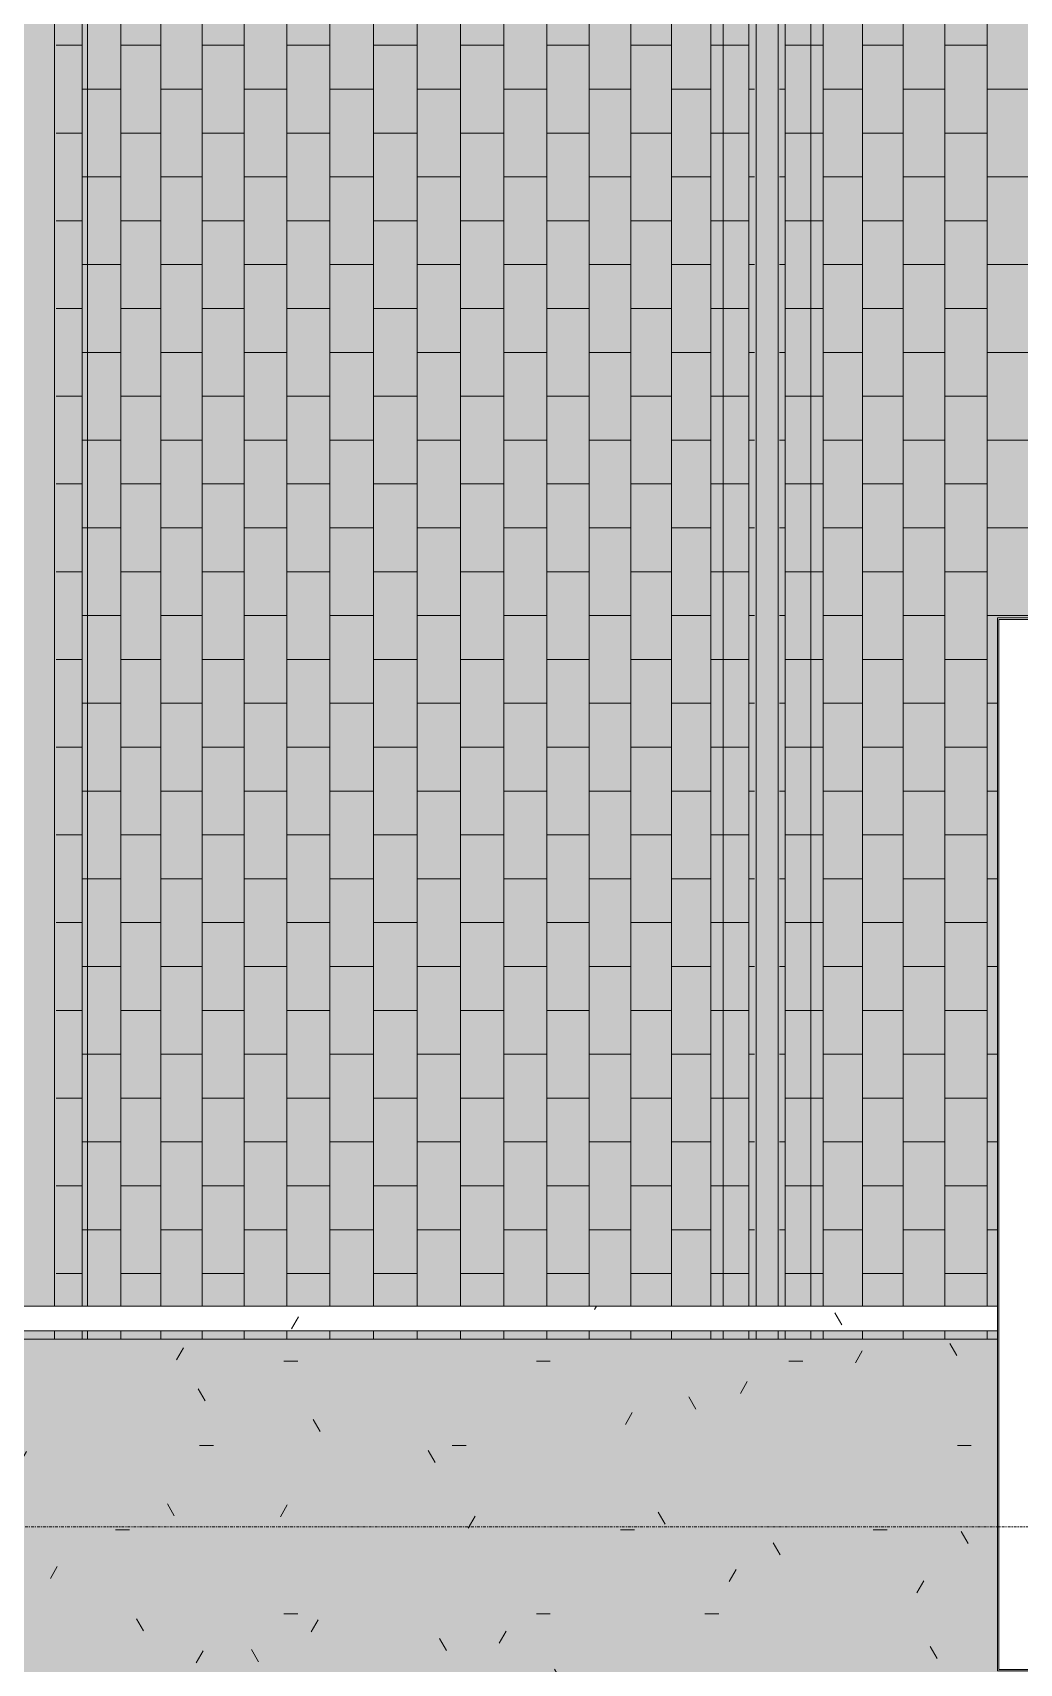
# Model space of a CAD drawing. Header units: inches. Extents: x -956 to 966, y -1111 to 895.
# Drawn here: x -744.8 to -654.8, y 510.1 to 658.8 of the extents above; entities that cross this region are included whole.
import ezdxf

# ---------------------------------------------------------------- set-up
doc = ezdxf.new("R2010")
doc.units = ezdxf.units.IN
doc.header["$MEASUREMENT"] = 0
doc.linetypes.add('Grid Line 1_4_', pattern=[0.4375, 0.25, -0.0625, 0.0625, -0.0625])
for name, color, linetype, lineweight in [('A-CLNG', 13, 'Continuous', 13), ('A-CLNG-PATT', 13, 'Continuous', 13), ('E-LITE-EQPM', 33, 'Continuous', 9), ('I-WALL', 2, 'Continuous', 13), ('S-GRID', 1, 'Continuous', 9)]:
    doc.layers.add(name, color=color, linetype=linetype, lineweight=lineweight)
pattern_1 = [(0, (0, 0), (30.72, 7.68), [1.267, -21.773, 1.267, -21.773, -122.88]), (0, (0, 0), (30.72, 7.68), [-46.08, 1.267, -44.813, 1.267, -21.773, -53.76]), (0, (0, 0), (30.72, 7.68), [-115.2, 1.267, -14.093, 1.267, -37.133]), (120, (11.52, 3.84), (-22.011075, 22.7643), [1.267, -21.773, 1.267, -21.773, -122.88]), (120, (11.52, 3.84), (-22.011075, 22.7643), [-46.08, 1.267, -44.813, 1.267, -21.773, -53.76]), (120, (11.52, 3.84), (-22.011075, 22.7643), [-115.2, 1.267, -14.093, 1.267, -37.133]), (240, (15.36, 19.2), (-8.708925, -30.4443), [1.267, -21.773, 1.267, -21.773, -122.88]), (240, (15.36, 19.2), (-8.708925, -30.4443), [-46.08, 1.267, -44.813, 1.267, -21.773, -53.76]), (240, (15.36, 19.2), (-8.708925, -30.4443), [-115.2, 1.267, -14.093, 1.267, -37.133])]

# ---------------------------------------------------------------- blocks, each defined once
blk = doc.blocks.new('FP_1_5-7TH FLOOR TELECOM OVERHEAD ROUTING PLAN')
at = {"layer": 'A-CLNG-PATT', "color": 50}
for p, q in [((-676.18, 789.34), (-676.18, 542.63)), ((-672.7, 789.34), (-672.7, 542.63)), ((-669.1, 789.34), (-669.1, 542.63)), ((-665.39, 789.34), (-665.39, 542.63)), ((-661.61, 789.34), (-661.61, 542.63)), ((-657.74, 789.34), (-657.74, 542.63)), ((-673.82, 657.61), (-676.18, 657.61)), ((-672.7, 657.61), (-673.82, 657.61)), ((-665.39, 657.61), (-669.1, 657.61)), ((-657.74, 657.61), (-661.61, 657.61)), ((-676.18, 653.61), (-676.67, 653.61)), ((-669.1, 653.61), (-672.7, 653.61)), ((-661.61, 653.61), (-665.39, 653.61)), ((-653.83, 653.61), (-657.74, 653.61)), ((-673.82, 649.61), (-676.18, 649.61)), ((-672.7, 649.61), (-673.82, 649.61)), ((-665.39, 649.61), (-669.1, 649.61)), ((-657.74, 649.61), (-661.61, 649.61)), ((-676.18, 645.61), (-676.67, 645.61)), ((-669.1, 645.61), (-672.7, 645.61)), ((-661.61, 645.61), (-665.39, 645.61)), ((-653.83, 645.61), (-657.74, 645.61)), ((-673.82, 641.61), (-676.18, 641.61)), ((-672.7, 641.61), (-673.82, 641.61)), ((-665.39, 641.61), (-669.1, 641.61)), ((-657.74, 641.61), (-661.61, 641.61)), ((-676.18, 637.61), (-676.67, 637.61)), ((-669.1, 637.61), (-672.7, 637.61)), ((-661.61, 637.61), (-665.39, 637.61)), ((-653.83, 637.61), (-657.74, 637.61)), ((-673.82, 633.61), (-676.18, 633.61)), ((-672.7, 633.61), (-673.82, 633.61)), ((-665.39, 633.61), (-669.1, 633.61)), ((-657.74, 633.61), (-661.61, 633.61)), ((-676.18, 629.61), (-676.67, 629.61)), ((-669.1, 629.61), (-672.7, 629.61)), ((-661.61, 629.61), (-665.39, 629.61)), ((-653.83, 629.61), (-657.74, 629.61)), ((-673.82, 625.61), (-676.18, 625.61)), ((-672.7, 625.61), (-673.82, 625.61)), ((-665.39, 625.61), (-669.1, 625.61)), ((-657.74, 625.61), (-661.61, 625.61)), ((-676.18, 621.61), (-676.67, 621.61)), ((-669.1, 621.61), (-672.7, 621.61)), ((-661.61, 621.61), (-665.39, 621.61)), ((-653.83, 621.61), (-657.74, 621.61)), ((-673.82, 617.61), (-676.18, 617.61)), ((-672.7, 617.61), (-673.82, 617.61)), ((-665.39, 617.61), (-669.1, 617.61)), ((-657.74, 617.61), (-661.61, 617.61)), ((-676.18, 613.61), (-676.67, 613.61)), ((-669.1, 613.61), (-672.7, 613.61)), ((-661.61, 613.61), (-665.39, 613.61)), ((-653.83, 613.61), (-657.74, 613.61)), ((-673.82, 609.61), (-676.18, 609.61)), ((-672.7, 609.61), (-673.82, 609.61)), ((-665.39, 609.61), (-669.1, 609.61)), ((-657.74, 609.61), (-661.61, 609.61)), ((-676.18, 605.61), (-676.67, 605.61)), ((-669.1, 605.61), (-672.7, 605.61)), ((-661.61, 605.61), (-665.39, 605.61)), ((-653.83, 605.61), (-657.74, 605.61)), ((-673.82, 601.61), (-676.18, 601.61)), ((-672.7, 601.61), (-673.82, 601.61)), ((-665.39, 601.61), (-669.1, 601.61)), ((-657.74, 601.61), (-661.61, 601.61)), ((-676.18, 597.61), (-676.67, 597.61)), ((-669.1, 597.61), (-672.7, 597.61)), ((-661.61, 597.61), (-665.39, 597.61)), ((-656.8, 597.61), (-657.74, 597.61)), ((-673.82, 593.61), (-676.18, 593.61)), ((-672.7, 593.61), (-673.82, 593.61)), ((-665.39, 593.61), (-669.1, 593.61)), ((-657.74, 593.61), (-661.61, 593.61)), ((-676.18, 589.61), (-676.67, 589.61)), ((-669.1, 589.61), (-672.7, 589.61)), ((-661.61, 589.61), (-665.39, 589.61)), ((-656.8, 589.61), (-657.74, 589.61)), ((-673.82, 585.61), (-676.18, 585.61)), ((-672.7, 585.61), (-673.82, 585.61)), ((-665.39, 585.61), (-669.1, 585.61)), ((-657.74, 585.61), (-661.61, 585.61)), ((-676.18, 581.61), (-676.67, 581.61)), ((-669.1, 581.61), (-672.7, 581.61)), ((-661.61, 581.61), (-665.39, 581.61)), ((-656.8, 581.61), (-657.74, 581.61)), ((-673.82, 577.61), (-676.18, 577.61)), ((-672.7, 577.61), (-673.82, 577.61)), ((-665.39, 577.61), (-669.1, 577.61)), ((-657.74, 577.61), (-661.61, 577.61)), ((-676.18, 573.61), (-676.67, 573.61)), ((-669.1, 573.61), (-672.7, 573.61)), ((-661.61, 573.61), (-665.39, 573.61)), ((-656.8, 573.61), (-657.74, 573.61)), ((-673.82, 569.61), (-676.18, 569.61)), ((-672.7, 569.61), (-673.82, 569.61)), ((-665.39, 569.61), (-669.1, 569.61)), ((-657.74, 569.61), (-661.61, 569.61)), ((-676.18, 565.61), (-676.67, 565.61)), ((-669.1, 565.61), (-672.7, 565.61)), ((-661.61, 565.61), (-665.39, 565.61)), ((-656.8, 565.61), (-657.74, 565.61)), ((-673.82, 561.61), (-676.18, 561.61)), ((-672.7, 561.61), (-673.82, 561.61)), ((-665.39, 561.61), (-669.1, 561.61)), ((-657.74, 561.61), (-661.61, 561.61)), ((-676.18, 557.61), (-676.67, 557.61)), ((-669.1, 557.61), (-672.7, 557.61)), ((-661.61, 557.61), (-665.39, 557.61)), ((-656.8, 557.61), (-657.74, 557.61)), ((-673.82, 553.61), (-676.18, 553.61)), ((-672.7, 553.61), (-673.82, 553.61)), ((-665.39, 553.61), (-669.1, 553.61)), ((-657.74, 553.61), (-661.61, 553.61)), ((-676.18, 549.61), (-676.67, 549.61)), ((-669.1, 549.61), (-672.7, 549.61)), ((-661.61, 549.61), (-665.39, 549.61)), ((-656.8, 549.61), (-657.74, 549.61)), ((-673.82, 545.61), (-676.18, 545.61)), ((-672.7, 545.61), (-673.82, 545.61)), ((-665.39, 545.61), (-669.1, 545.61)), ((-657.74, 545.61), (-661.61, 545.61)), ((-676.18, 540.38), (-676.18, 539.63)), ((-672.7, 540.38), (-672.7, 539.63)), ((-669.1, 540.38), (-669.1, 539.63)), ((-665.39, 540.38), (-665.39, 539.63)), ((-661.61, 540.38), (-661.61, 539.63)), ((-657.74, 540.38), (-657.74, 539.63))]:
    blk.add_line(p, q, dxfattribs=at)
blk = doc.blocks.new('FP_1_6-7TH FLOOR TELECOM OVERHEAD ROUTING PLAN')
at = {"layer": 'A-CLNG-PATT', "color": 50}
for p, q in [((-740.31, 789.34), (-740.31, 542.63)), ((-736.76, 789.34), (-736.76, 542.63)), ((-733.11, 789.34), (-733.11, 542.63)), ((-729.35, 789.34), (-729.35, 542.63)), ((-725.52, 789.34), (-725.52, 542.63)), ((-721.63, 789.34), (-721.63, 542.63)), ((-717.69, 789.34), (-717.69, 542.63)), ((-713.73, 789.34), (-713.73, 542.63)), ((-709.75, 789.34), (-709.75, 542.63)), ((-705.77, 789.34), (-705.77, 542.63)), ((-701.82, 789.34), (-701.82, 542.63)), ((-697.9, 789.34), (-697.9, 542.63)), ((-694.04, 789.34), (-694.04, 542.63)), ((-690.25, 789.34), (-690.25, 542.63)), ((-686.55, 789.34), (-686.55, 542.63)), ((-682.95, 789.34), (-682.95, 542.63)), ((-679.47, 789.34), (-679.47, 542.63)), ((-740.31, 657.61), (-742.67, 657.61)), ((-733.11, 657.61), (-736.76, 657.61)), ((-725.52, 657.61), (-729.35, 657.61)), ((-717.69, 657.61), (-721.63, 657.61)), ((-709.75, 657.61), (-713.73, 657.61)), ((-701.82, 657.61), (-705.77, 657.61)), ((-694.04, 657.61), (-697.9, 657.61)), ((-686.55, 657.61), (-690.25, 657.61)), ((-681.82, 657.61), (-682.95, 657.61)), ((-679.47, 657.61), (-681.82, 657.61)), ((-739.84, 653.61), (-740.31, 653.61)), ((-736.76, 653.61), (-739.82, 653.61)), ((-729.35, 653.61), (-733.11, 653.61)), ((-721.63, 653.61), (-725.52, 653.61)), ((-713.73, 653.61), (-717.69, 653.61)), ((-705.77, 653.61), (-709.75, 653.61)), ((-697.9, 653.61), (-701.82, 653.61)), ((-690.25, 653.61), (-694.04, 653.61)), ((-682.95, 653.61), (-686.55, 653.61)), ((-678.97, 653.61), (-679.47, 653.61)), ((-740.31, 649.61), (-742.67, 649.61)), ((-733.11, 649.61), (-736.76, 649.61)), ((-725.52, 649.61), (-729.35, 649.61)), ((-717.69, 649.61), (-721.63, 649.61)), ((-709.75, 649.61), (-713.73, 649.61)), ((-701.82, 649.61), (-705.77, 649.61)), ((-694.04, 649.61), (-697.9, 649.61)), ((-686.55, 649.61), (-690.25, 649.61)), ((-681.82, 649.61), (-682.95, 649.61)), ((-679.47, 649.61), (-681.82, 649.61)), ((-739.84, 645.61), (-740.31, 645.61)), ((-736.76, 645.61), (-739.82, 645.61)), ((-729.35, 645.61), (-733.11, 645.61)), ((-721.63, 645.61), (-725.52, 645.61)), ((-713.73, 645.61), (-717.69, 645.61)), ((-705.77, 645.61), (-709.75, 645.61)), ((-697.9, 645.61), (-701.82, 645.61)), ((-690.25, 645.61), (-694.04, 645.61)), ((-682.95, 645.61), (-686.55, 645.61)), ((-678.97, 645.61), (-679.47, 645.61)), ((-740.31, 641.61), (-742.67, 641.61)), ((-733.11, 641.61), (-736.76, 641.61)), ((-725.52, 641.61), (-729.35, 641.61)), ((-717.69, 641.61), (-721.63, 641.61)), ((-709.75, 641.61), (-713.73, 641.61)), ((-701.82, 641.61), (-705.77, 641.61)), ((-694.04, 641.61), (-697.9, 641.61)), ((-686.55, 641.61), (-690.25, 641.61)), ((-681.82, 641.61), (-682.95, 641.61)), ((-679.47, 641.61), (-681.82, 641.61)), ((-739.84, 637.61), (-740.31, 637.61)), ((-736.76, 637.61), (-739.82, 637.61)), ((-729.35, 637.61), (-733.11, 637.61)), ((-721.63, 637.61), (-725.52, 637.61)), ((-713.73, 637.61), (-717.69, 637.61)), ((-705.77, 637.61), (-709.75, 637.61)), ((-697.9, 637.61), (-701.82, 637.61)), ((-690.25, 637.61), (-694.04, 637.61)), ((-682.95, 637.61), (-686.55, 637.61)), ((-678.97, 637.61), (-679.47, 637.61)), ((-740.31, 633.61), (-742.67, 633.61)), ((-733.11, 633.61), (-736.76, 633.61)), ((-725.52, 633.61), (-729.35, 633.61)), ((-717.69, 633.61), (-721.63, 633.61)), ((-709.75, 633.61), (-713.73, 633.61)), ((-701.82, 633.61), (-705.77, 633.61)), ((-694.04, 633.61), (-697.9, 633.61)), ((-686.55, 633.61), (-690.25, 633.61)), ((-681.82, 633.61), (-682.95, 633.61)), ((-679.47, 633.61), (-681.82, 633.61)), ((-739.84, 629.61), (-740.31, 629.61)), ((-736.76, 629.61), (-739.82, 629.61)), ((-729.35, 629.61), (-733.11, 629.61)), ((-721.63, 629.61), (-725.52, 629.61)), ((-713.73, 629.61), (-717.69, 629.61)), ((-705.77, 629.61), (-709.75, 629.61)), ((-697.9, 629.61), (-701.82, 629.61)), ((-690.25, 629.61), (-694.04, 629.61)), ((-682.95, 629.61), (-686.55, 629.61)), ((-678.97, 629.61), (-679.47, 629.61)), ((-740.31, 625.61), (-742.67, 625.61)), ((-733.11, 625.61), (-736.76, 625.61)), ((-725.52, 625.61), (-729.35, 625.61)), ((-717.69, 625.61), (-721.63, 625.61)), ((-709.75, 625.61), (-713.73, 625.61)), ((-701.82, 625.61), (-705.77, 625.61)), ((-694.04, 625.61), (-697.9, 625.61)), ((-686.55, 625.61), (-690.25, 625.61)), ((-681.82, 625.61), (-682.95, 625.61)), ((-679.47, 625.61), (-681.82, 625.61)), ((-739.84, 621.61), (-740.31, 621.61)), ((-736.76, 621.61), (-739.8, 621.61)), ((-729.35, 621.61), (-733.11, 621.61)), ((-721.63, 621.61), (-725.52, 621.61)), ((-713.73, 621.61), (-717.69, 621.61)), ((-705.77, 621.61), (-709.75, 621.61)), ((-697.9, 621.61), (-701.82, 621.61)), ((-690.25, 621.61), (-694.04, 621.61)), ((-682.95, 621.61), (-686.55, 621.61)), ((-678.97, 621.61), (-679.47, 621.61)), ((-740.31, 617.61), (-742.67, 617.61)), ((-733.11, 617.61), (-736.76, 617.61)), ((-725.52, 617.61), (-729.35, 617.61)), ((-717.69, 617.61), (-721.63, 617.61)), ((-709.75, 617.61), (-713.73, 617.61)), ((-701.82, 617.61), (-705.77, 617.61)), ((-694.04, 617.61), (-697.9, 617.61)), ((-686.55, 617.61), (-690.25, 617.61)), ((-681.82, 617.61), (-682.95, 617.61)), ((-679.47, 617.61), (-681.82, 617.61)), ((-739.84, 613.61), (-740.31, 613.61)), ((-736.76, 613.61), (-739.82, 613.61)), ((-729.35, 613.61), (-733.11, 613.61)), ((-721.63, 613.61), (-725.52, 613.61)), ((-713.73, 613.61), (-717.69, 613.61)), ((-705.77, 613.61), (-709.75, 613.61)), ((-697.9, 613.61), (-701.82, 613.61)), ((-690.25, 613.61), (-694.04, 613.61)), ((-682.95, 613.61), (-686.55, 613.61)), ((-678.97, 613.61), (-679.47, 613.61)), ((-740.31, 609.61), (-742.67, 609.61)), ((-733.11, 609.61), (-736.76, 609.61)), ((-725.52, 609.61), (-729.35, 609.61)), ((-717.69, 609.61), (-721.63, 609.61)), ((-709.75, 609.61), (-713.73, 609.61)), ((-701.82, 609.61), (-705.77, 609.61)), ((-694.04, 609.61), (-697.9, 609.61)), ((-686.55, 609.61), (-690.25, 609.61)), ((-681.82, 609.61), (-682.95, 609.61)), ((-679.47, 609.61), (-681.82, 609.61)), ((-739.84, 605.61), (-740.31, 605.61)), ((-736.76, 605.61), (-739.82, 605.61)), ((-729.35, 605.61), (-733.11, 605.61)), ((-721.63, 605.61), (-725.52, 605.61)), ((-713.73, 605.61), (-717.69, 605.61)), ((-705.77, 605.61), (-709.75, 605.61)), ((-697.9, 605.61), (-701.82, 605.61)), ((-690.25, 605.61), (-694.04, 605.61)), ((-682.95, 605.61), (-686.55, 605.61)), ((-678.97, 605.61), (-679.47, 605.61)), ((-740.31, 601.61), (-742.67, 601.61)), ((-733.11, 601.61), (-736.76, 601.61)), ((-725.52, 601.61), (-729.35, 601.61)), ((-717.69, 601.61), (-721.63, 601.61)), ((-709.75, 601.61), (-713.73, 601.61)), ((-701.82, 601.61), (-705.77, 601.61)), ((-694.04, 601.61), (-697.9, 601.61)), ((-686.55, 601.61), (-690.25, 601.61)), ((-681.82, 601.61), (-682.95, 601.61)), ((-679.47, 601.61), (-681.82, 601.61)), ((-739.84, 597.61), (-740.31, 597.61)), ((-736.76, 597.61), (-739.82, 597.61)), ((-729.35, 597.61), (-733.11, 597.61)), ((-721.63, 597.61), (-725.52, 597.61)), ((-713.73, 597.61), (-717.69, 597.61)), ((-705.77, 597.61), (-709.75, 597.61)), ((-697.9, 597.61), (-701.82, 597.61)), ((-690.25, 597.61), (-694.04, 597.61)), ((-682.95, 597.61), (-686.55, 597.61)), ((-678.97, 597.61), (-679.47, 597.61)), ((-740.31, 593.61), (-742.67, 593.61)), ((-733.11, 593.61), (-736.76, 593.61)), ((-725.52, 593.61), (-729.35, 593.61)), ((-717.69, 593.61), (-721.63, 593.61)), ((-709.75, 593.61), (-713.73, 593.61)), ((-701.82, 593.61), (-705.77, 593.61)), ((-694.04, 593.61), (-697.9, 593.61)), ((-686.55, 593.61), (-690.25, 593.61)), ((-681.82, 593.61), (-682.95, 593.61)), ((-679.47, 593.61), (-681.82, 593.61)), ((-739.84, 589.61), (-740.31, 589.61)), ((-736.76, 589.61), (-739.82, 589.61)), ((-729.35, 589.61), (-733.11, 589.61)), ((-721.63, 589.61), (-725.52, 589.61)), ((-713.73, 589.61), (-717.69, 589.61)), ((-705.77, 589.61), (-709.75, 589.61)), ((-697.9, 589.61), (-701.82, 589.61)), ((-690.25, 589.61), (-694.04, 589.61)), ((-682.95, 589.61), (-686.55, 589.61)), ((-678.97, 589.61), (-679.47, 589.61)), ((-740.31, 585.61), (-742.67, 585.61)), ((-733.11, 585.61), (-736.76, 585.61)), ((-725.52, 585.61), (-729.35, 585.61)), ((-717.69, 585.61), (-721.63, 585.61)), ((-709.75, 585.61), (-713.73, 585.61)), ((-701.82, 585.61), (-705.77, 585.61)), ((-694.04, 585.61), (-697.9, 585.61)), ((-686.55, 585.61), (-690.25, 585.61)), ((-681.82, 585.61), (-682.95, 585.61)), ((-679.47, 585.61), (-681.82, 585.61)), ((-739.84, 581.61), (-740.31, 581.61)), ((-736.76, 581.61), (-739.82, 581.61)), ((-729.35, 581.61), (-733.11, 581.61)), ((-721.63, 581.61), (-725.52, 581.61)), ((-713.73, 581.61), (-717.69, 581.61)), ((-705.77, 581.61), (-709.75, 581.61)), ((-697.9, 581.61), (-701.82, 581.61)), ((-690.25, 581.61), (-694.04, 581.61)), ((-682.95, 581.61), (-686.55, 581.61)), ((-678.97, 581.61), (-679.47, 581.61)), ((-740.31, 577.61), (-742.67, 577.61)), ((-733.11, 577.61), (-736.76, 577.61)), ((-725.52, 577.61), (-729.35, 577.61)), ((-717.69, 577.61), (-721.63, 577.61)), ((-709.75, 577.61), (-713.73, 577.61)), ((-701.82, 577.61), (-705.77, 577.61)), ((-694.04, 577.61), (-697.9, 577.61)), ((-686.55, 577.61), (-690.25, 577.61)), ((-681.82, 577.61), (-682.95, 577.61)), ((-679.47, 577.61), (-681.82, 577.61)), ((-739.84, 573.61), (-740.31, 573.61)), ((-736.76, 573.61), (-739.82, 573.61)), ((-729.35, 573.61), (-733.11, 573.61)), ((-721.63, 573.61), (-725.52, 573.61)), ((-713.73, 573.61), (-717.69, 573.61)), ((-705.77, 573.61), (-709.75, 573.61)), ((-697.9, 573.61), (-701.82, 573.61)), ((-690.25, 573.61), (-694.04, 573.61)), ((-682.95, 573.61), (-686.55, 573.61)), ((-678.97, 573.61), (-679.47, 573.61)), ((-740.31, 569.61), (-742.67, 569.61)), ((-733.11, 569.61), (-736.76, 569.61)), ((-725.52, 569.61), (-729.35, 569.61)), ((-717.69, 569.61), (-721.63, 569.61)), ((-709.75, 569.61), (-713.73, 569.61)), ((-701.82, 569.61), (-705.77, 569.61)), ((-694.04, 569.61), (-697.9, 569.61)), ((-686.55, 569.61), (-690.25, 569.61)), ((-681.82, 569.61), (-682.95, 569.61)), ((-679.47, 569.61), (-681.82, 569.61)), ((-739.84, 565.61), (-740.31, 565.61)), ((-736.76, 565.61), (-739.82, 565.61)), ((-729.35, 565.61), (-733.11, 565.61)), ((-721.63, 565.61), (-725.52, 565.61)), ((-713.73, 565.61), (-717.69, 565.61)), ((-705.77, 565.61), (-709.75, 565.61)), ((-697.9, 565.61), (-701.82, 565.61)), ((-690.25, 565.61), (-694.04, 565.61)), ((-682.95, 565.61), (-686.55, 565.61)), ((-678.97, 565.61), (-679.47, 565.61)), ((-740.31, 561.61), (-742.67, 561.61)), ((-733.11, 561.61), (-736.76, 561.61)), ((-725.52, 561.61), (-729.35, 561.61)), ((-717.69, 561.61), (-721.63, 561.61)), ((-709.75, 561.61), (-713.73, 561.61)), ((-701.82, 561.61), (-705.77, 561.61)), ((-694.04, 561.61), (-697.9, 561.61)), ((-686.55, 561.61), (-690.25, 561.61)), ((-681.82, 561.61), (-682.95, 561.61)), ((-679.47, 561.61), (-681.82, 561.61)), ((-739.84, 557.61), (-740.31, 557.61)), ((-736.76, 557.61), (-739.82, 557.61)), ((-729.35, 557.61), (-733.11, 557.61)), ((-721.63, 557.61), (-725.52, 557.61)), ((-713.73, 557.61), (-717.69, 557.61)), ((-705.77, 557.61), (-709.75, 557.61)), ((-697.9, 557.61), (-701.82, 557.61)), ((-690.25, 557.61), (-694.04, 557.61)), ((-682.95, 557.61), (-686.55, 557.61)), ((-678.97, 557.61), (-679.47, 557.61)), ((-740.31, 553.61), (-742.67, 553.61)), ((-733.11, 553.61), (-736.76, 553.61)), ((-725.52, 553.61), (-729.35, 553.61)), ((-717.69, 553.61), (-721.63, 553.61)), ((-709.75, 553.61), (-713.73, 553.61)), ((-701.82, 553.61), (-705.77, 553.61)), ((-694.04, 553.61), (-697.9, 553.61)), ((-686.55, 553.61), (-690.25, 553.61)), ((-681.82, 553.61), (-682.95, 553.61)), ((-679.47, 553.61), (-681.82, 553.61)), ((-739.84, 549.61), (-740.31, 549.61)), ((-736.76, 549.61), (-739.82, 549.61)), ((-729.35, 549.61), (-733.11, 549.61)), ((-721.63, 549.61), (-725.52, 549.61)), ((-713.73, 549.61), (-717.69, 549.61)), ((-705.77, 549.61), (-709.75, 549.61)), ((-697.9, 549.61), (-701.82, 549.61)), ((-690.25, 549.61), (-694.04, 549.61)), ((-682.95, 549.61), (-686.55, 549.61)), ((-678.97, 549.61), (-679.47, 549.61)), ((-740.31, 545.61), (-742.67, 545.61)), ((-733.11, 545.61), (-736.76, 545.61)), ((-725.52, 545.61), (-729.35, 545.61)), ((-717.69, 545.61), (-721.63, 545.61)), ((-709.75, 545.61), (-713.73, 545.61)), ((-701.82, 545.61), (-705.77, 545.61)), ((-694.04, 545.61), (-697.9, 545.61)), ((-686.55, 545.61), (-690.25, 545.61)), ((-681.82, 545.61), (-682.95, 545.61)), ((-679.47, 545.61), (-681.82, 545.61)), ((-740.31, 540.38), (-740.31, 539.63)), ((-736.76, 540.38), (-736.76, 539.63)), ((-733.11, 540.38), (-733.11, 539.63)), ((-729.35, 540.38), (-729.35, 539.63)), ((-725.52, 540.38), (-725.52, 539.63)), ((-721.63, 540.38), (-721.63, 539.63)), ((-717.69, 540.38), (-717.69, 539.63)), ((-713.73, 540.38), (-713.73, 539.63)), ((-709.75, 540.38), (-709.75, 539.63)), ((-705.77, 540.38), (-705.77, 539.63)), ((-701.82, 540.38), (-701.82, 539.63)), ((-697.9, 540.38), (-697.9, 539.63)), ((-694.04, 540.38), (-694.04, 539.63)), ((-690.25, 540.38), (-690.25, 539.63)), ((-686.55, 540.38), (-686.55, 539.63)), ((-682.95, 540.38), (-682.95, 539.63)), ((-679.47, 540.38), (-679.47, 539.63))]:
    blk.add_line(p, q, dxfattribs=at)
blk = doc.blocks.new('7th Floor Vault - 7th Floor Vault-2429340-7TH FLOOR TELECOM OVERHEAD ROUTING PLAN')
at = {"layer": 'A-CLNG', "color": 10, "lineweight": 9}
for p, q in [((-742.82, 542.63), (-742.82, 789.34)), ((-739.82, 542.63), (-739.82, 789.34)), ((-739.82, 542.63), (-739.82, 789.34)), ((-681.82, 542.63), (-681.82, 789.34)), ((-681.82, 542.63), (-681.82, 789.34)), ((-678.82, 542.63), (-678.82, 789.34)), ((-676.82, 542.63), (-676.82, 789.34)), ((-673.82, 542.63), (-673.82, 789.34)), ((-673.82, 542.63), (-673.82, 789.34)), ((-742.82, 539.63), (-742.82, 540.38)), ((-739.82, 539.63), (-739.82, 540.38)), ((-739.82, 539.63), (-739.82, 540.38)), ((-681.82, 539.63), (-681.82, 540.38)), ((-681.82, 539.63), (-681.82, 540.38)), ((-678.82, 539.63), (-678.82, 540.38)), ((-676.82, 539.63), (-676.82, 540.38)), ((-673.82, 539.63), (-673.82, 540.38)), ((-673.82, 539.63), (-673.82, 540.38)), ((-747.82, 539.63), (-744.82, 539.63)), ((-739.82, 539.63), (-747.82, 539.63)), ((-744.82, 539.63), (-747.8, 539.63)), ((-744.82, 539.63), (-742.82, 539.63)), ((-742.82, 539.63), (-739.84, 539.63)), ((-739.87, 539.63), (-742.82, 539.63)), ((-742.82, 539.63), (-739.82, 539.63)), ((-681.8, 539.63), (-739.84, 539.63)), ((-739.82, 539.63), (-681.82, 539.63)), ((-681.82, 539.63), (-678.82, 539.63)), ((-673.82, 539.63), (-681.82, 539.63)), ((-681.82, 539.63), (-678.82, 539.63)), ((-678.82, 539.63), (-681.8, 539.63)), ((-678.82, 539.63), (-676.82, 539.63)), ((-676.82, 539.63), (-673.82, 539.63)), ((-673.84, 539.63), (-676.82, 539.63)), ((-676.82, 539.63), (-673.82, 539.63)), ((-656.8, 539.63), (-673.84, 539.63)), ((-673.82, 539.63), (-656.8, 539.63))]:
    blk.add_line(p, q, dxfattribs=at)
for name in ['FP_1_6-7TH FLOOR TELECOM OVERHEAD ROUTING PLAN', 'FP_1_5-7TH FLOOR TELECOM OVERHEAD ROUTING PLAN']:
    blk.add_blockref(name, (0, 0), dxfattribs=at)
blk = doc.blocks.new('Lighting - Pendant-Finelite-HP4-D - HP-4 D-8_-SO-3000K-120-FA-SC-3361575-7TH FLOOR TELECOM OVERHEAD ROUTING PLAN')
at = {"layer": 'E-LITE-EQPM', "color": 9}
for p, q in [((48, 2), (-48, 2)), ((-48, 2), (-48, -2)), ((47.875, 1.875), (-47.875, 1.875)), ((-47.875, 1.875), (-47.875, -1.875)), ((-47.875, 1.875), (47.875, 1.875)), ((-47.875, -1.875), (-47.875, 1.875)), ((47.875, -1.875), (47.875, 1.875)), ((47.875, 1.875), (47.875, -1.875)), ((48, -2), (48, 2)), ((-48, -2), (48, -2)), ((-47.875, -1.875), (47.875, -1.875)), ((47.875, -1.875), (-47.875, -1.875))]:
    blk.add_line(p, q, dxfattribs=at)

msp = doc.modelspace()

# ---------------------------------------------------------------- hatches: boundary and pattern name
at = {"layer": 'A-CLNG-PATT'}
h = msp.add_hatch(dxfattribs=at)
h.set_pattern_fill('FP1_12', color=253, style=0, pattern_type=2)
h.set_pattern_definition(pattern_1)
h.paths.add_polyline_path([(-294.34, -537.62), (-227.98, -537.62), (-227.98, -527.62), (-219.98, -527.62), (-219.98, -509.12), (-210.98, -509.12), (-210.98, -364.18), (-211.98, -364.18), (-211.98, -243.37), (-299.98, -243.37), (-299.98, -537.62)], flags=0)
h.paths.add_polyline_path([(-606.23, -537.62), (-602.07, -537.62), (-602.07, -532.87), (-606.23, -532.87), (-606.23, -535.37)], flags=0)
h.paths.add_polyline_path([(-561.64, -537.62), (-356.48, -537.62), (-356.48, -525.62), (-323.98, -525.62), (-323.98, -537.62), (-305.35, -537.62), (-305.35, -525.37), (-321.35, -525.37), (-321.35, -427.37), (-305.35, -427.37), (-305.35, -243.37), (-386.84, -243.37), (-386.84, -318.61), (-390.84, -318.61), (-390.84, -243.37), (-496.9, -243.37), (-496.9, -318.61), (-500.9, -318.61), (-500.9, -243.37), (-562.04, -243.37), (-562.04, -427.37), (-500.9, -427.37), (-500.9, -402.61), (-496.9, -402.61), (-496.9, -427.37), (-390.84, -427.37), (-390.84, -402.61), (-386.84, -402.61), (-386.84, -427.37), (-370.04, -427.37), (-370.04, -525.37), (-578.04, -525.37), (-578.04, -243.37), (-578.35, -243.37), (-578.35, -528.62), (-563.48, -528.62), (-563.48, -537.62)], flags=0)
h.paths.add_polyline_path([(-567.73, -537.62), (-567.73, -532.87), (-578.07, -532.87), (-578.07, -537.62), (-572.48, -537.62)], flags=0)
h.paths.add_polyline_path([(-352.23, -537.62), (-349.48, -537.62), (-349.48, -529.87), (-352.23, -529.87), (-352.23, -536.61)], flags=0)
h.paths.add_polyline_path([(-680.44, -535.37), (-610.48, -535.37), (-610.48, -528.62), (-583.23, -528.62), (-583.23, -526.62), (-662.91, -526.62), (-662.91, -498.61), (-665.8, -498.61), (-665.8, -402.61), (-661.8, -402.61), (-661.8, -428.62), (-583.23, -428.62), (-583.23, -422.62), (-598.91, -422.62), (-598.91, -386.62), (-662.91, -386.62), (-662.91, -318.61), (-665.8, -318.61), (-665.8, -243.37), (-666.35, -243.37), (-666.35, -246.62), (-730.35, -246.62), (-730.35, -243.37), (-762.35, -243.37), (-762.35, -246.62), (-771.86, -246.62), (-771.86, -288.62), (-694.91, -288.62), (-694.91, -386.62), (-790.91, -386.62), (-790.91, -288.62), (-775.86, -288.62), (-775.86, -246.62), (-842.35, -246.62), (-842.35, -243.37), (-853.35, -243.37), (-853.35, -535.37), (-710.14, -535.37)], flags=0)
h.paths.add_polyline_path([(-834.85, -526.62), (-850.85, -526.62), (-850.85, -428.62), (-706.85, -428.62), (-706.85, -526.62), (-828.94, -526.62)], flags=0)
h.paths.add_polyline_path([(-255.48, -481.68), (-256.53, -481.54), (-257.51, -481.14), (-258.35, -480.49), (-259, -479.65), (-259.4, -478.67), (-259.54, -477.62), (-259.4, -476.57), (-259, -475.59), (-258.35, -474.75), (-257.51, -474.1), (-256.53, -473.7), (-255.48, -473.56), (-254.43, -473.7), (-253.45, -474.1), (-252.6, -474.75), (-251.96, -475.59), (-251.55, -476.57), (-251.41, -477.62), (-251.55, -478.67), (-251.96, -479.65), (-252.6, -480.49), (-253.45, -481.14), (-254.43, -481.54)], flags=0)
h.paths.add_polyline_path([(-255.48, -421.68), (-256.53, -421.54), (-257.51, -421.14), (-258.35, -420.49), (-259, -419.65), (-259.4, -418.67), (-259.54, -417.62), (-259.4, -416.57), (-259, -415.59), (-258.35, -414.75), (-257.51, -414.1), (-256.53, -413.7), (-255.48, -413.56), (-254.43, -413.7), (-253.45, -414.1), (-252.6, -414.75), (-251.96, -415.59), (-251.55, -416.57), (-251.41, -417.62), (-251.55, -418.67), (-251.96, -419.65), (-252.6, -420.49), (-253.45, -421.14), (-254.43, -421.54)], flags=0)
h.paths.add_polyline_path([(-255.48, -361.68), (-256.53, -361.54), (-257.51, -361.14), (-258.35, -360.49), (-259, -359.65), (-259.4, -358.67), (-259.54, -357.62), (-259.4, -356.57), (-259, -355.59), (-258.35, -354.75), (-257.51, -354.1), (-256.53, -353.7), (-255.48, -353.56), (-254.43, -353.7), (-253.45, -354.1), (-252.6, -354.75), (-251.96, -355.59), (-251.55, -356.57), (-251.41, -357.62), (-251.55, -358.67), (-251.96, -359.65), (-252.6, -360.49), (-253.45, -361.14), (-254.43, -361.54)], flags=0)
h.paths.add_polyline_path([(-255.48, -301.68), (-256.53, -301.54), (-257.51, -301.14), (-258.35, -300.49), (-259, -299.65), (-259.4, -298.67), (-259.54, -297.62), (-259.4, -296.57), (-259, -295.59), (-258.35, -294.75), (-257.51, -294.1), (-256.53, -293.7), (-255.48, -293.56), (-254.43, -293.7), (-253.45, -294.1), (-252.6, -294.75), (-251.96, -295.59), (-251.55, -296.57), (-251.41, -297.62), (-251.55, -298.67), (-251.96, -299.65), (-252.6, -300.49), (-253.45, -301.14), (-254.43, -301.54)], flags=0)
h.paths.add_polyline_path([(-661.8, -288.62), (-598.91, -288.62), (-598.91, -252.62), (-583.23, -252.62), (-583.23, -243.37), (-661.8, -243.37), (-661.8, -282.19)], flags=0)
h.paths.add_polyline_path([(-258.35, -241.12), (-257.53, -241.12), (-258.35, -240.49), (-259, -239.65), (-259.4, -238.67), (-259.54, -237.62), (-259.4, -236.57), (-259, -235.59), (-258.35, -234.75), (-257.51, -234.1), (-256.53, -233.7), (-255.48, -233.56), (-254.43, -233.7), (-253.45, -234.1), (-252.6, -234.75), (-251.96, -235.59), (-251.55, -236.57), (-251.41, -237.62), (-251.55, -238.67), (-251.96, -239.65), (-252.6, -240.49), (-253.42, -241.12), (-211.98, -241.12), (-211.98, -209.62), (-299.98, -209.62), (-299.98, -241.12), (-259, -241.12)], flags=0)
h.paths.add_polyline_path([(-578.35, -241.12), (-578.04, -241.12), (-578.04, -231.37), (-562.04, -231.37), (-562.04, -241.12), (-500.9, -241.12), (-500.9, -222.61), (-496.9, -222.61), (-496.9, -241.12), (-390.84, -241.12), (-390.84, -222.61), (-386.84, -222.61), (-386.84, -241.12), (-305.35, -241.12), (-305.35, -209.62), (-363.1, -209.62), (-363.1, -212.62), (-337.6, -212.62), (-337.6, -238.12), (-363.1, -238.12), (-363.1, -213.62), (-559.1, -213.62), (-559.1, -209.62), (-578.35, -209.62), (-578.35, -235.91)], flags=0)
h.paths.add_polyline_path([(-621.04, -241.12), (-583.23, -241.12), (-583.23, -209.62), (-666.35, -209.62), (-666.35, -241.12), (-665.8, -241.12), (-665.8, -222.61), (-661.8, -222.61), (-661.8, -241.12), (-650.74, -241.12)], flags=0)
h.paths.add_polyline_path([(-842.35, -241.12), (-842.35, -209.62), (-853.35, -209.62), (-853.35, -241.12)], flags=0)
h.paths.add_polyline_path([(-762.35, -241.12), (-730.35, -241.12), (-730.35, -209.62), (-762.35, -209.62), (-762.35, -222.78)], flags=0)
h.paths.add_polyline_path([(-578.35, -207.37), (-559.1, -207.37), (-559.1, -197.62), (-578.35, -197.62), (-578.35, -202.98)], flags=0)
h.paths.add_polyline_path([(-363.1, -207.37), (-305.35, -207.37), (-305.35, -197.62), (-363.1, -197.62), (-363.1, -202.98)], flags=0)
h.paths.add_polyline_path([(-294.34, -207.37), (-211.98, -207.37), (-211.98, -186.24), (-210.98, -186.24), (-210.98, -48.37), (45.27, -48.37), (45.27, -53.62), (99.27, -53.62), (99.27, -48.37), (317.04, -48.37), (317.04, 11.88), (228.2, 11.88), (228.2, 5.39), (224.2, 5.39), (224.2, 11.88), (-11.8, 11.88), (-11.8, 5.39), (-15.8, 5.39), (-15.8, 11.88), (-363.1, 11.88), (-363.1, 37.38), (-340.48, 37.38), (-340.48, 40.38), (-412.8, 40.38), (-412.8, 8.88), (-336.96, 8.84), (-336.96, 6.63), (-412.8, 6.63), (-412.8, 5.39), (-416.8, 5.39), (-416.8, 6.63), (-532.8, 6.63), (-532.8, 5.39), (-536.8, 5.39), (-536.8, 6.63), (-652.8, 6.63), (-652.8, 5.39), (-656.8, 5.39), (-656.8, 6.63), (-772.86, 6.63), (-772.86, 5.39), (-776.86, 5.39), (-776.86, 6.63), (-853.35, 6.63), (-853.35, -192.24), (-838.91, -192.24), (-838.91, -190.24), (-318.91, -190.24), (-318.91, -192.24), (-299.98, -192.24), (-299.98, -207.37)], flags=0)
h.paths.add_polyline_path([(-583.23, -207.37), (-583.23, -197.62), (-666.35, -197.62), (-666.35, -207.37), (-591.34, -207.37)], flags=0)
h.paths.add_polyline_path([(-853.35, -207.37), (-842.35, -207.37), (-842.35, -197.62), (-853.35, -197.62), (-853.35, -202.98)], flags=0)
h.paths.add_polyline_path([(-739.84, -207.37), (-730.35, -207.37), (-730.35, -197.62), (-762.35, -197.62), (-762.35, -207.37)], flags=0)
h.paths.add_polyline_path([(-772.92, -162.61), (-776.8, -162.61), (-776.8, -66.61), (-772.8, -66.61), (-772.8, -162.61)], flags=0)
h.paths.add_polyline_path([(-532.92, -162.61), (-536.8, -162.61), (-536.8, -66.61), (-532.8, -66.61), (-532.8, -162.61)], flags=0)
h.paths.add_polyline_path([(-656.8, -162.61), (-656.8, -66.61), (-652.8, -66.61), (-652.8, -162.61), (-656.67, -162.61)], flags=0)
h.paths.add_polyline_path([(-416.8, -162.61), (-416.8, -66.61), (-412.8, -66.61), (-412.8, -162.61), (-416.67, -162.61)], flags=0)
h.paths.add_polyline_path([(-280.92, -162.61), (-284.8, -162.61), (-284.8, -66.61), (-280.8, -66.61), (-280.8, -162.61), (-280.92, -162.61)], flags=0)
h.paths.add_polyline_path([(-769.54, 8.88), (-656.8, 8.88), (-656.8, 40.38), (-772.86, 40.38), (-772.86, 8.88)], flags=0)
h.paths.add_polyline_path([(-621.04, 8.88), (-536.8, 8.88), (-536.8, 40.38), (-652.8, 40.38), (-652.8, 8.88), (-650.74, 8.88)], flags=0)
h.paths.add_polyline_path([(-776.86, 8.88), (-776.86, 40.38), (-853.35, 40.38), (-853.35, 8.88), (-799.24, 8.88)], flags=0)
h.paths.add_polyline_path([(-416.8, 8.88), (-416.8, 40.38), (-532.8, 40.38), (-532.8, 8.88), (-442.84, 8.88)], flags=0)
h.paths.add_polyline_path([(121.46, 14.13), (224.2, 14.13), (224.2, 35.13), (116.9, 35.13), (116.9, 14.13)], flags=0)
h.paths.add_polyline_path([(62.06, 14.13), (91.4, 14.13), (91.4, 35.13), (-11.8, 35.13), (-11.8, 14.13), (32.36, 14.13)], flags=0)
h.paths.add_polyline_path([(-95.08, 14.13), (-15.8, 14.13), (-15.8, 35.13), (-95.08, 35.13), (-95.08, 27.07), (-124.33, 27.07), (-124.33, 14.13), (-116.14, 14.13)], flags=0)
h.paths.add_polyline_path([(228.2, 14.13), (317.04, 14.13), (317.04, 35.13), (228.2, 35.13), (228.2, 34.65)], flags=0)
h.paths.add_polyline_path([(-335.1, 17.26), (-335.1, 41.51), (-335.6, 41.51), (-335.6, 17.26)], flags=0)
h.paths.add_polyline_path([(94.52, 34.26), (114.65, 34.26), (114.65, 35.13), (93.65, 35.13), (93.65, 34.26)], flags=0)
h.paths.add_polyline_path([(240.26, 37.38), (317.04, 37.38), (317.04, 58.26), (315.04, 58.26), (315.04, 261.88), (228.2, 261.88), (228.2, 173.39), (224.2, 173.39), (224.2, 261.88), (-11.8, 261.88), (-11.8, 173.39), (-15.8, 173.39), (-15.8, 261.88), (-95.08, 261.88), (-95.08, 225.07), (-94.33, 225.05), (-94.33, 126.07), (-95.08, 126.07), (-95.08, 37.38), (-15.8, 37.38), (-15.8, 101.39), (-11.8, 101.39), (-11.8, 37.38), (224.2, 37.38), (224.2, 101.39), (228.2, 101.39), (228.2, 37.38)], flags=0)
h.paths.add_polyline_path([(-412.8, 42.63), (-340.48, 42.63), (-340.48, 256.63), (-412.8, 256.63), (-412.8, 173.39), (-416.8, 173.39), (-416.8, 256.63), (-532.8, 256.63), (-532.8, 173.39), (-536.8, 173.39), (-536.8, 256.63), (-652.8, 256.63), (-652.8, 173.39), (-656.8, 173.39), (-656.8, 256.63), (-772.8, 256.63), (-772.8, 173.39), (-776.8, 173.39), (-776.8, 256.63), (-853.35, 256.63), (-853.35, 42.63), (-776.86, 42.63), (-776.86, 101.39), (-772.86, 101.39), (-772.86, 42.63), (-656.8, 42.63), (-656.8, 101.39), (-652.8, 101.39), (-652.8, 42.63), (-536.8, 42.63), (-536.8, 101.39), (-532.8, 101.39), (-532.8, 42.63), (-416.8, 42.63), (-416.8, 101.39), (-412.8, 101.39), (-412.8, 74.26)], flags=0)
h.paths.add_polyline_path([(108.08, 52.39), (104.2, 52.39), (104.2, 100.39), (108.2, 100.39), (108.2, 52.39)], flags=0)
h.paths.add_polyline_path([(106.61, 173.39), (104.2, 173.39), (104.2, 221.39), (108.2, 221.39), (108.2, 173.39), (108.08, 173.39)], flags=0)
h.paths.add_polyline_path([(-652.8, 258.88), (-536.8, 258.88), (-536.8, 269.39), (-532.8, 269.39), (-532.8, 258.88), (-416.8, 258.88), (-416.8, 269.39), (-412.8, 269.39), (-412.8, 258.88), (-340.48, 258.88), (-340.48, 261.88), (-363.1, 261.88), (-363.1, 287.38), (-340.48, 287.38), (-340.48, 290.38), (-853.35, 290.38), (-853.35, 258.88), (-776.8, 258.88), (-776.8, 269.39), (-772.8, 269.39), (-772.8, 258.88), (-656.8, 258.88), (-656.8, 269.39), (-652.8, 269.39), (-652.8, 269.26)], flags=0)
h.paths.add_polyline_path([(-27.04, 264.13), (-15.8, 264.13), (-15.8, 269.39), (-11.8, 269.39), (-11.8, 264.13), (93.04, 264.13), (93.04, 285.13), (-95.08, 285.13), (-95.08, 264.13), (-48.94, 264.13)], flags=0)
h.paths.add_polyline_path([(315.04, 264.13), (315.04, 285.13), (116.9, 285.13), (116.9, 264.13), (224.2, 264.13), (224.2, 269.39), (228.2, 269.39), (228.2, 264.13), (299.66, 264.13)], flags=0)
h.paths.add_polyline_path([(-55.95, 287.38), (315.04, 287.38), (315.04, 490.26), (317.04, 490.26), (317.04, 506.51), (-95.08, 506.51), (-95.08, 423.07), (-94.33, 423.05), (-94.33, 324.07), (-95.08, 324.07), (-95.08, 287.38), (-56.74, 287.38)], flags=0)
h.paths.add_polyline_path([(-383.44, 292.63), (-340.48, 292.63), (-340.49, 506.51), (-853.35, 506.51), (-853.35, 292.63), (-413.14, 292.63)], flags=0)
h.paths.add_polyline_path([(-772.92, 341.39), (-776.8, 341.39), (-776.8, 437.39), (-772.8, 437.39), (-772.8, 341.39), (-772.92, 341.39)], flags=0)
h.paths.add_polyline_path([(-656.8, 341.39), (-656.8, 437.39), (-652.8, 437.39), (-652.8, 341.39), (-656.67, 341.39)], flags=0)
h.paths.add_polyline_path([(-536.67, 341.39), (-536.8, 341.39), (-536.8, 437.39), (-532.8, 437.39), (-532.8, 341.39), (-532.92, 341.39)], flags=0)
h.paths.add_polyline_path([(-416.8, 341.39), (-416.8, 437.39), (-412.8, 437.39), (-412.8, 341.39), (-416.67, 341.39)], flags=0)
h.paths.add_polyline_path([(108.2, 343.86), (104.2, 343.86), (104.2, 439.86), (108.2, 439.86), (108.2, 343.98)], flags=0)
h.paths.add_polyline_path([(-11.92, 343.86), (-15.8, 343.86), (-15.8, 439.86), (-11.8, 439.86), (-11.8, 343.86), (-11.92, 343.86)], flags=0)
h.paths.add_polyline_path([(224.2, 343.86), (224.2, 439.86), (228.2, 439.86), (228.2, 343.86), (224.33, 343.86)], flags=0)
h.paths.add_polyline_path([(306.4, 508.76), (317.04, 508.76), (317.04, 537.38), (407.03, 537.38), (407.03, 540.38), (228.2, 540.38), (228.2, 511.86), (224.2, 511.86), (224.2, 540.38), (-11.8, 540.38), (-11.8, 511.86), (-15.8, 511.86), (-15.8, 540.38), (-412.8, 540.38), (-412.8, 509.39), (-416.8, 509.39), (-416.8, 540.38), (-532.8, 540.38), (-532.8, 509.39), (-536.8, 509.39), (-536.8, 540.38), (-652.8, 540.38), (-652.8, 509.39), (-656.8, 509.39), (-656.8, 540.38), (-772.86, 540.38), (-772.86, 509.39), (-776.86, 509.39), (-776.86, 540.38), (-853.35, 540.38), (-853.35, 508.76), (-340.48, 508.76), (-340.48, 511.88), (-363.1, 511.88), (-363.1, 537.38), (-129.71, 537.38), (-129.71, 536.38), (-124.33, 536.38), (-124.33, 522.07), (-95.08, 522.07), (-95.08, 508.76), (299.66, 508.76)], flags=0)
h.paths.add_polyline_path([(93.65, 511.88), (91.4, 511.88), (91.4, 537.38), (116.9, 537.38), (116.9, 511.88), (114.65, 511.88)], flags=0)
h.paths.add_polyline_path([(589.87, 537.38), (589.87, 540.38), (555.53, 540.38), (555.53, 537.38), (581.81, 537.38)], flags=0)
h.paths.add_polyline_path([(294.27, 542.63), (407.03, 542.63), (407.03, 567.38), (464.2, 567.38), (464.2, 607.86), (468.2, 607.86), (468.2, 567.38), (554.2, 567.38), (554.2, 607.86), (558.2, 607.86), (558.2, 559.86), (555.53, 559.86), (555.53, 542.63), (589.87, 542.63), (589.87, 797.38), (-167.83, 797.38), (-167.83, 645.01), (-334.83, 645.01), (-334.83, 797.38), (-851.35, 797.38), (-851.35, 795.38), (-853.35, 795.38), (-853.35, 542.63), (-776.86, 542.63), (-776.86, 605.39), (-772.86, 605.39), (-772.86, 542.63), (-656.8, 542.63), (-656.8, 605.39), (-652.8, 605.39), (-652.8, 542.63), (-536.8, 542.63), (-536.8, 605.39), (-532.8, 605.39), (-532.8, 542.63), (-416.8, 542.63), (-416.8, 605.39), (-412.8, 605.39), (-412.8, 542.63), (-15.8, 542.63), (-15.8, 607.86), (-11.8, 607.86), (-11.8, 542.63), (224.2, 542.63), (224.2, 607.86), (228.2, 607.86), (228.2, 542.63), (269.96, 542.63)], flags=0)
h.paths.add_polyline_path([(-251.8, 559.86), (-255.8, 559.86), (-255.8, 607.86), (-251.8, 607.86), (-251.8, 559.98)], flags=0)
h.paths.add_polyline_path([(-131.8, 559.86), (-135.8, 559.86), (-135.8, 607.86), (-131.8, 607.86), (-131.8, 559.98)], flags=0)
h.paths.add_polyline_path([(104.33, 559.86), (104.2, 559.86), (104.2, 607.86), (108.2, 607.86), (108.2, 559.86), (106.61, 559.86)], flags=0)
h.paths.add_polyline_path([(344.2, 559.86), (344.2, 607.86), (348.2, 607.86), (348.2, 559.86), (344.33, 559.86)], flags=0)
h.paths.add_polyline_path([(-776.8, 677.39), (-776.8, 773.39), (-772.8, 773.39), (-772.8, 677.39), (-776.67, 677.39)], flags=0)
h.paths.add_polyline_path([(-656.67, 677.39), (-656.8, 677.39), (-656.8, 773.39), (-652.8, 773.39), (-652.8, 677.39), (-652.92, 677.39)], flags=0)
h.paths.add_polyline_path([(-536.67, 677.39), (-536.8, 677.39), (-536.8, 773.39), (-532.8, 773.39), (-532.8, 677.39), (-532.92, 677.39)], flags=0)
h.paths.add_polyline_path([(-416.67, 679.86), (-416.8, 679.86), (-416.8, 775.86), (-412.8, 775.86), (-412.8, 679.86), (-413.14, 679.86)], flags=0)
h.paths.add_polyline_path([(-135.67, 679.86), (-135.8, 679.86), (-135.8, 775.86), (-131.8, 775.86), (-131.8, 679.86), (-131.92, 679.86)], flags=0)
h.paths.add_polyline_path([(-11.92, 679.86), (-15.8, 679.86), (-15.8, 775.86), (-11.8, 775.86), (-11.8, 679.86)], flags=0)
h.paths.add_polyline_path([(106.61, 679.86), (104.2, 679.86), (104.2, 775.86), (108.2, 775.86), (108.2, 679.86), (108.08, 679.86)], flags=0)
h.paths.add_polyline_path([(228.08, 679.86), (224.2, 679.86), (224.2, 775.86), (228.2, 775.86), (228.2, 679.86), (228.08, 679.86)], flags=0)
h.paths.add_polyline_path([(348.08, 679.86), (344.2, 679.86), (344.2, 775.86), (348.2, 775.86), (348.2, 679.86), (348.08, 679.86)], flags=0)
h.paths.add_polyline_path([(464.2, 679.86), (464.2, 775.86), (468.2, 775.86), (468.2, 679.86), (464.33, 679.86)], flags=0)
h.paths.add_polyline_path([(-848.93, 741.36), (-848.94, 741.36), (-848.93, 789.36), (-848.49, 789.36), (-848.5, 741.36), (-848.89, 741.36)], flags=0)
h = msp.add_hatch(dxfattribs=at)
h.set_pattern_fill('FP1_12', color=253, style=0, pattern_type=2)
h.set_pattern_definition(pattern_1)
h.paths.add_polyline_path([(-353.74, 506.63), (-340.48, 506.63), (-340.48, 511.88), (-363.1, 511.88), (-363.1, 537.38), (-337.6, 537.38), (-337.6, 542.63), (-412.8, 542.63), (-412.8, 509.39), (-416.8, 509.39), (-416.8, 542.63), (-532.8, 542.63), (-532.8, 509.39), (-536.8, 509.39), (-536.8, 542.63), (-652.8, 542.63), (-652.8, 509.39), (-656.8, 509.39), (-656.8, 542.63), (-772.86, 542.63), (-772.86, 509.39), (-776.86, 509.39), (-776.86, 542.63), (-853.35, 542.63), (-853.35, 506.63), (-383.44, 506.63)], flags=0)

# ---------------------------------------------------------------- linework, layer by layer
at = {"layer": 'A-CLNG', "color": 50}
msp.add_line((-656.8, 542.63), (-772.86, 542.63), dxfattribs=at)
at = {"layer": 'A-CLNG', "color": 253}
msp.add_line((-772.86, 542.63), (-656.8, 542.63), dxfattribs=at)
at = {"layer": 'I-WALL', "color": 50}
for p, q in [((-656.8, 542.63), (-772.86, 542.63)), ((-772.86, 540.38), (-656.8, 540.38))]:
    msp.add_line(p, q, dxfattribs=at)
at = {"layer": 'S-GRID', "linetype": 'Grid Line 1_4_'}
msp.add_line((965.79, 522.51), (-931.82, 522.51), dxfattribs=at)

# ---------------------------------------------------------------- block references
at = {"layer": 'A-CLNG', "color": 10, "lineweight": 9}
msp.add_blockref('7th Floor Vault - 7th Floor Vault-2429340-7TH FLOOR TELECOM OVERHEAD ROUTING PLAN', (0, 0), dxfattribs=at)
at = {"layer": 'E-LITE-EQPM', "color": 9, "extrusion": (0, 0, -1), "rotation": 269.9999999999999}
msp.add_blockref('Lighting - Pendant-Finelite-HP4-D - HP-4 D-8_-SO-3000K-120-FA-SC-3361575-7TH FLOOR TELECOM OVERHEAD ROUTING PLAN', (654.8, 557.39), dxfattribs=at)

doc.saveas('drawing.dxf')
